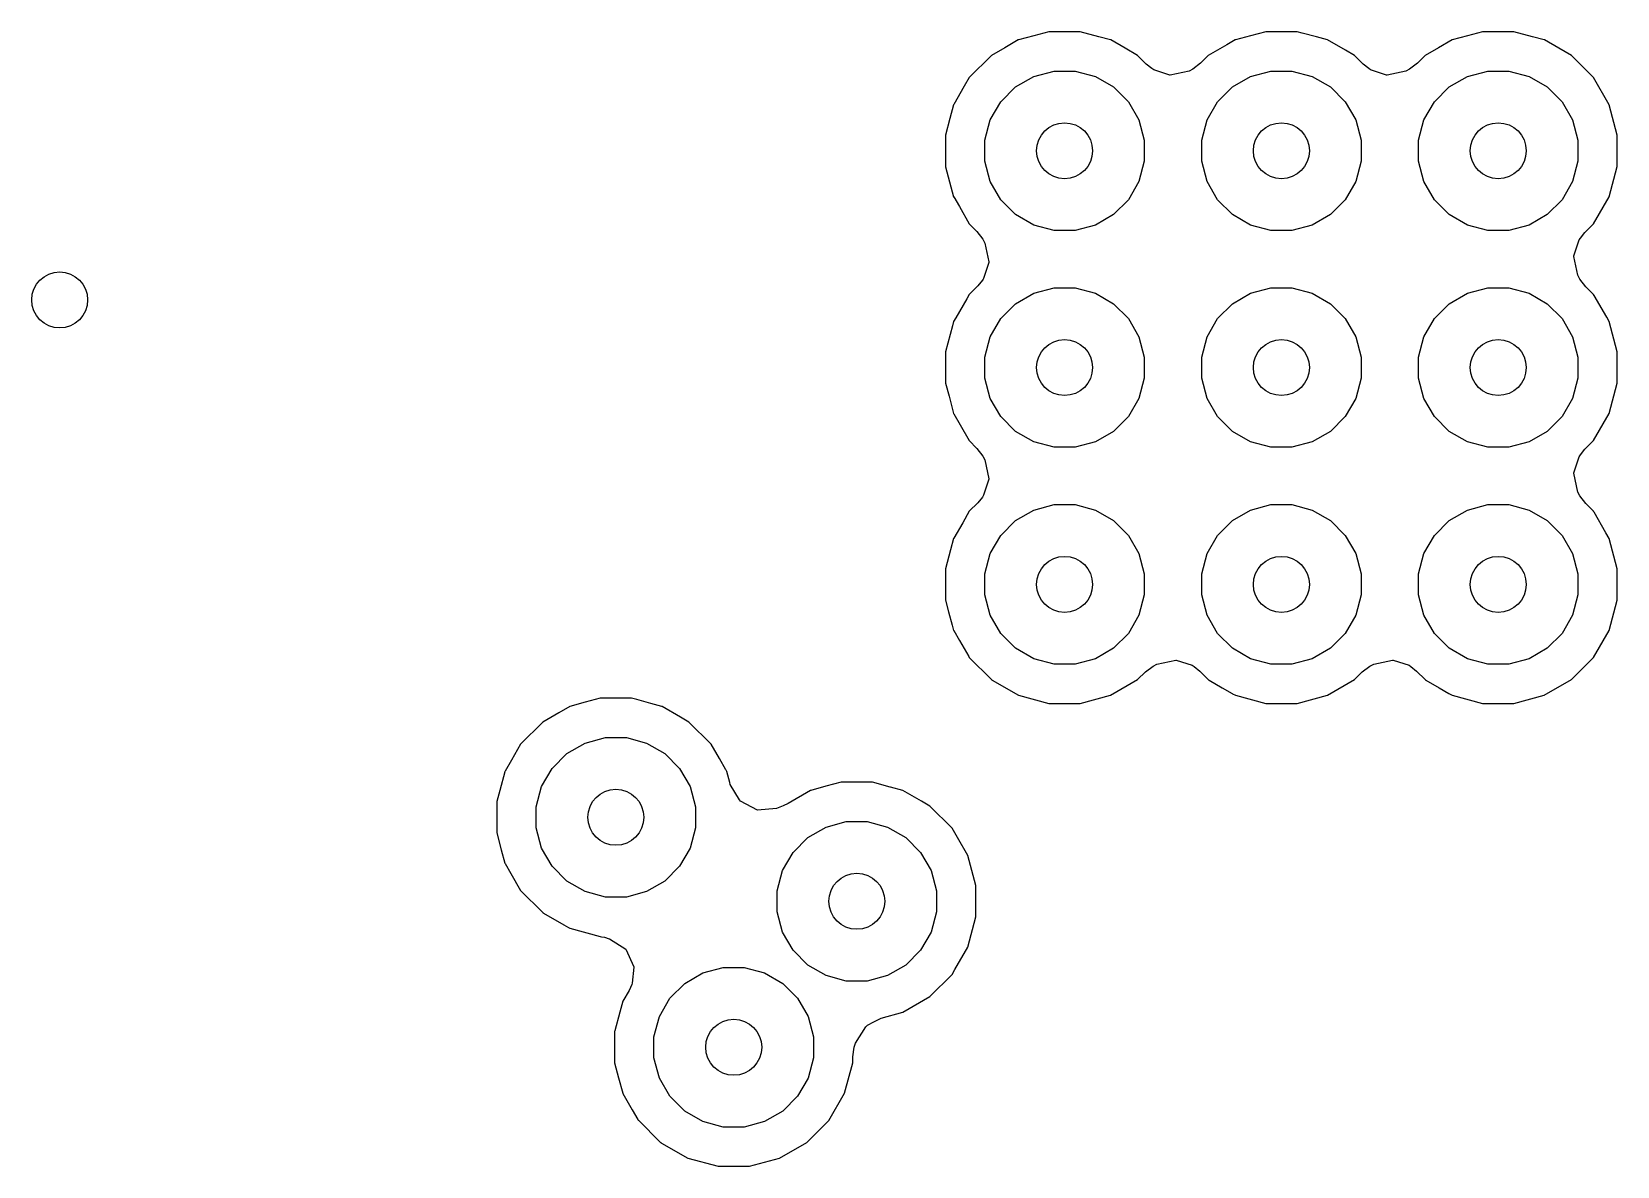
# Model space of a CAD drawing. Header units: inches. Extents: x 5.14 to 7.4, y -4.57 to -3.18.
# Drawn here: x 6.3846 to 6.6113, y -3.9885 to -3.8263 of the extents above; entities that cross this region are included whole.
import ezdxf

# ---------------------------------------------------------------- set-up
doc = ezdxf.new("R2010")
doc.units = ezdxf.units.IN
doc.header["$MEASUREMENT"] = 0
doc.layers.add('In2.Cu', color=33, linetype='CONTINUOUS', true_color=0xce7d2c)

msp = doc.modelspace()

# ---------------------------------------------------------------- linework, layer by layer
at = {"layer": 'In2.Cu', "linetype": 'CONTINUOUS'}
for p, q in [((6.52565, -3.8275), (6.5237, -3.82863)), ((6.52569, -3.82748), (6.52565, -3.8275)), ((6.52785, -3.8269), (6.52569, -3.82748)), ((6.52569, -3.82748), (6.52569, -3.82748)), ((6.52569, -3.82748), (6.52569, -3.82748)), ((6.52569, -3.82748), (6.52569, -3.82748)), ((6.52569, -3.82748), (6.52569, -3.82748)), ((6.53002, -3.82632), (6.52785, -3.8269)), ((6.52785, -3.8269), (6.52785, -3.8269)), ((6.5345, -3.82632), (6.53002, -3.82632)), ((6.53002, -3.82632), (6.53002, -3.82632)), ((6.53716, -3.82703), (6.5345, -3.82632)), ((6.53883, -3.82748), (6.53716, -3.82703)), ((6.53716, -3.82703), (6.53716, -3.82703)), ((6.53886, -3.8275), (6.53883, -3.82748)), ((6.53883, -3.82748), (6.53883, -3.82748)), ((6.5409, -3.82868), (6.53886, -3.8275)), ((6.55546, -3.82819), (6.55281, -3.82972)), ((6.55665, -3.8275), (6.55546, -3.82819)), ((6.55669, -3.82748), (6.55665, -3.8275)), ((6.55885, -3.8269), (6.55669, -3.82748)), ((6.55669, -3.82748), (6.55669, -3.82748)), ((6.55669, -3.82748), (6.55669, -3.82748)), ((6.55669, -3.82748), (6.55669, -3.82748)), ((6.55669, -3.82748), (6.55669, -3.82748)), ((6.56102, -3.82632), (6.55885, -3.8269)), ((6.55885, -3.8269), (6.55885, -3.8269)), ((6.5655, -3.82632), (6.56102, -3.82632)), ((6.56625, -3.82652), (6.5655, -3.82632)), ((6.5655, -3.82632), (6.5655, -3.82632)), ((6.5683, -3.82707), (6.56625, -3.82652)), ((6.56983, -3.82748), (6.5683, -3.82707)), ((6.5683, -3.82707), (6.5683, -3.82707)), ((6.56986, -3.8275), (6.56983, -3.82748)), ((6.56983, -3.82748), (6.56983, -3.82748)), ((6.57242, -3.82898), (6.56986, -3.8275)), ((6.58765, -3.8275), (6.5857, -3.82863)), ((6.58769, -3.82748), (6.58765, -3.8275)), ((6.58985, -3.8269), (6.58769, -3.82748)), ((6.58769, -3.82748), (6.58769, -3.82748)), ((6.58769, -3.82748), (6.58769, -3.82748)), ((6.58769, -3.82748), (6.58769, -3.82748)), ((6.58769, -3.82748), (6.58769, -3.82748)), ((6.59202, -3.82632), (6.58985, -3.8269)), ((6.58985, -3.8269), (6.58985, -3.8269)), ((6.5965, -3.82632), (6.59202, -3.82632)), ((6.59202, -3.82632), (6.59202, -3.82632)), ((6.59916, -3.82703), (6.5965, -3.82632)), ((6.60083, -3.82748), (6.59916, -3.82703)), ((6.59916, -3.82703), (6.59916, -3.82703)), ((6.60086, -3.8275), (6.60083, -3.82748)), ((6.60083, -3.82748), (6.60083, -3.82748)), ((6.6029, -3.82868), (6.60086, -3.8275)), ((6.52181, -3.82972), (6.51864, -3.83289)), ((6.5237, -3.82863), (6.52181, -3.82972)), ((6.52181, -3.82972), (6.52181, -3.82972)), ((6.52181, -3.82972), (6.52181, -3.82972)), ((6.52181, -3.82972), (6.52181, -3.82972)), ((6.54271, -3.82972), (6.5409, -3.82868)), ((6.54393, -3.83095), (6.54271, -3.82972)), ((6.54271, -3.82972), (6.54271, -3.82972)), ((6.55281, -3.82972), (6.55171, -3.83082)), ((6.55281, -3.82972), (6.55281, -3.82972)), ((6.55281, -3.82972), (6.55281, -3.82972)), ((6.55281, -3.82972), (6.55281, -3.82972)), ((6.57371, -3.82972), (6.57242, -3.82898)), ((6.57493, -3.83095), (6.57371, -3.82972)), ((6.57371, -3.82972), (6.57371, -3.82972)), ((6.58381, -3.82972), (6.58271, -3.83082)), ((6.5857, -3.82863), (6.58381, -3.82972)), ((6.58381, -3.82972), (6.58381, -3.82972)), ((6.58381, -3.82972), (6.58381, -3.82972)), ((6.58381, -3.82972), (6.58381, -3.82972)), ((6.60471, -3.82972), (6.6029, -3.82868)), ((6.60788, -3.83289), (6.60471, -3.82972)), ((6.60471, -3.82972), (6.60471, -3.82972)), ((6.60471, -3.82972), (6.60471, -3.82972)), ((6.60471, -3.82972), (6.60471, -3.82972)), ((6.51864, -3.83289), (6.51792, -3.83413)), ((6.51864, -3.83289), (6.51864, -3.83289)), ((6.51864, -3.83289), (6.51864, -3.83289)), ((6.51864, -3.83289), (6.51864, -3.83289)), ((6.51864, -3.83289), (6.51864, -3.83289)), ((6.52526, -3.83422), (6.52786, -3.83272)), ((6.52786, -3.83272), (6.53076, -3.83194)), ((6.53076, -3.83194), (6.53376, -3.83194)), ((6.53376, -3.83194), (6.53666, -3.83272)), ((6.53666, -3.83272), (6.53926, -3.83422)), ((6.54475, -3.8316), (6.54393, -3.83095)), ((6.545, -3.83177), (6.54475, -3.8316)), ((6.54729, -3.83253), (6.545, -3.83177)), ((6.54737, -3.83253), (6.54729, -3.83253)), ((6.55005, -3.83195), (6.54737, -3.83253)), ((6.55059, -3.83166), (6.55005, -3.83195)), ((6.55171, -3.83082), (6.55059, -3.83166)), ((6.55626, -3.83422), (6.55886, -3.83272)), ((6.55886, -3.83272), (6.56176, -3.83194)), ((6.56176, -3.83194), (6.56476, -3.83194)), ((6.56476, -3.83194), (6.56766, -3.83272)), ((6.56766, -3.83272), (6.57026, -3.83422)), ((6.57575, -3.8316), (6.57493, -3.83095)), ((6.576, -3.83177), (6.57575, -3.8316)), ((6.57829, -3.83253), (6.576, -3.83177)), ((6.57834, -3.83253), (6.57829, -3.83253)), ((6.57837, -3.83253), (6.57834, -3.83253)), ((6.58105, -3.83195), (6.57837, -3.83253)), ((6.58159, -3.83166), (6.58105, -3.83195)), ((6.58271, -3.83082), (6.58159, -3.83166)), ((6.58726, -3.83422), (6.58986, -3.83272)), ((6.58986, -3.83272), (6.59276, -3.83194)), ((6.59276, -3.83194), (6.59576, -3.83194)), ((6.59576, -3.83194), (6.59866, -3.83272)), ((6.59866, -3.83272), (6.60126, -3.83422)), ((6.61012, -3.83677), (6.60788, -3.83289)), ((6.60788, -3.83289), (6.60788, -3.83289)), ((6.60788, -3.83289), (6.60788, -3.83289)), ((6.60788, -3.83289), (6.60788, -3.83289)), ((6.51792, -3.83413), (6.51642, -3.83674)), ((6.52313, -3.83634), (6.52526, -3.83422)), ((6.53926, -3.83422), (6.54138, -3.83634)), ((6.55413, -3.83634), (6.55626, -3.83422)), ((6.57026, -3.83422), (6.57238, -3.83634)), ((6.58513, -3.83634), (6.58726, -3.83422)), ((6.60126, -3.83422), (6.60338, -3.83634)), ((6.5164, -3.83677), (6.51587, -3.83873)), ((6.51642, -3.83674), (6.5164, -3.83677)), ((6.5164, -3.83677), (6.5164, -3.83677)), ((6.52163, -3.83894), (6.52313, -3.83634)), ((6.54138, -3.83634), (6.54288, -3.83894)), ((6.55263, -3.83894), (6.55413, -3.83634)), ((6.57238, -3.83634), (6.57388, -3.83894)), ((6.58363, -3.83894), (6.58513, -3.83634)), ((6.60338, -3.83634), (6.60488, -3.83894)), ((6.61128, -3.8411), (6.61012, -3.83677)), ((6.61012, -3.83677), (6.61012, -3.83677)), ((6.51587, -3.83873), (6.51524, -3.8411)), ((6.52086, -3.84184), (6.52163, -3.83894)), ((6.54288, -3.83894), (6.54366, -3.84184)), ((6.55186, -3.84184), (6.55263, -3.83894)), ((6.57388, -3.83894), (6.57466, -3.84184)), ((6.58286, -3.84184), (6.58363, -3.83894)), ((6.60488, -3.83894), (6.60566, -3.84184)), ((6.51524, -3.8411), (6.51524, -3.84558)), ((6.52086, -3.84484), (6.52086, -3.84184)), ((6.54366, -3.84184), (6.54366, -3.84484)), ((6.55186, -3.84484), (6.55186, -3.84184)), ((6.57466, -3.84184), (6.57466, -3.84484)), ((6.58286, -3.84484), (6.58286, -3.84184)), ((6.60566, -3.84184), (6.60566, -3.84484)), ((6.61128, -3.84558), (6.61128, -3.8411)), ((6.51524, -3.84558), (6.51525, -3.84564)), ((6.51525, -3.84564), (6.51525, -3.84564)), ((6.51525, -3.84564), (6.51525, -3.84564)), ((6.51525, -3.84564), (6.5164, -3.84991)), ((6.52163, -3.84774), (6.52086, -3.84484)), ((6.54366, -3.84484), (6.54288, -3.84774)), ((6.55263, -3.84774), (6.55186, -3.84484)), ((6.57466, -3.84484), (6.57388, -3.84774)), ((6.58363, -3.84774), (6.58286, -3.84484)), ((6.60566, -3.84484), (6.60488, -3.84774)), ((6.61012, -3.84991), (6.61128, -3.84558)), ((6.52313, -3.85034), (6.52163, -3.84774)), ((6.54288, -3.84774), (6.54138, -3.85034)), ((6.55413, -3.85034), (6.55263, -3.84774)), ((6.57388, -3.84774), (6.57238, -3.85034)), ((6.58513, -3.85034), (6.58363, -3.84774)), ((6.60488, -3.84774), (6.60338, -3.85034)), ((6.5164, -3.84991), (6.5164, -3.84991)), ((6.5164, -3.84991), (6.51642, -3.84994)), ((6.51642, -3.84994), (6.51722, -3.85133)), ((6.52526, -3.85246), (6.52313, -3.85034)), ((6.54138, -3.85034), (6.53926, -3.85246)), ((6.55626, -3.85246), (6.55413, -3.85034)), ((6.57238, -3.85034), (6.57026, -3.85246)), ((6.58726, -3.85246), (6.58513, -3.85034)), ((6.60338, -3.85034), (6.60126, -3.85246)), ((6.60788, -3.85379), (6.61012, -3.84991)), ((6.51722, -3.85133), (6.51864, -3.85379)), ((6.52786, -3.85396), (6.52526, -3.85246)), ((6.53926, -3.85246), (6.53666, -3.85396)), ((6.55886, -3.85396), (6.55626, -3.85246)), ((6.57026, -3.85246), (6.56766, -3.85396)), ((6.58986, -3.85396), (6.58726, -3.85246)), ((6.60126, -3.85246), (6.59866, -3.85396)), ((6.51864, -3.85379), (6.51864, -3.85379)), ((6.51864, -3.85379), (6.51974, -3.85489)), ((6.51974, -3.85489), (6.52057, -3.856)), ((6.53076, -3.85474), (6.52786, -3.85396)), ((6.53376, -3.85474), (6.53076, -3.85474)), ((6.53666, -3.85396), (6.53376, -3.85474)), ((6.56176, -3.85474), (6.55886, -3.85396)), ((6.56476, -3.85474), (6.56176, -3.85474)), ((6.56766, -3.85396), (6.56476, -3.85474)), ((6.59276, -3.85474), (6.58986, -3.85396)), ((6.59576, -3.85474), (6.59276, -3.85474)), ((6.59866, -3.85396), (6.59576, -3.85474)), ((6.606, -3.85583), (6.60665, -3.85502)), ((6.60665, -3.85502), (6.60788, -3.85379)), ((6.52057, -3.856), (6.52087, -3.85654)), ((6.52087, -3.85654), (6.52145, -3.85923)), ((6.60507, -3.85838), (6.60583, -3.85609)), ((6.60583, -3.85609), (6.606, -3.85583)), ((6.52145, -3.8593), (6.52068, -3.86159)), ((6.52145, -3.85923), (6.52145, -3.8593)), ((6.60506, -3.85845), (6.60507, -3.85838)), ((6.60565, -3.86114), (6.60506, -3.85845)), ((6.52052, -3.86185), (6.51987, -3.86266)), ((6.52063, -3.86168), (6.52052, -3.86185)), ((6.52068, -3.86159), (6.52063, -3.86168)), ((6.60594, -3.86168), (6.60565, -3.86114)), ((6.60678, -3.86279), (6.60594, -3.86168)), ((6.51828, -3.8645), (6.51672, -3.86721)), ((6.51864, -3.86389), (6.51828, -3.8645)), ((6.51987, -3.86266), (6.51864, -3.86389)), ((6.51864, -3.86389), (6.51864, -3.86389)), ((6.51864, -3.86389), (6.51864, -3.86389)), ((6.51864, -3.86389), (6.51864, -3.86389)), ((6.52526, -3.86522), (6.52786, -3.86372)), ((6.52786, -3.86372), (6.53076, -3.86294)), ((6.53076, -3.86294), (6.53376, -3.86294)), ((6.53376, -3.86294), (6.53666, -3.86372)), ((6.53666, -3.86372), (6.53926, -3.86522)), ((6.55626, -3.86522), (6.55886, -3.86372)), ((6.55886, -3.86372), (6.56176, -3.86294)), ((6.56176, -3.86294), (6.56476, -3.86294)), ((6.56476, -3.86294), (6.56766, -3.86372)), ((6.56766, -3.86372), (6.57026, -3.86522)), ((6.58726, -3.86522), (6.58986, -3.86372)), ((6.58986, -3.86372), (6.59276, -3.86294)), ((6.59276, -3.86294), (6.59576, -3.86294)), ((6.59576, -3.86294), (6.59866, -3.86372)), ((6.59866, -3.86372), (6.60126, -3.86522)), ((6.60788, -3.86389), (6.60678, -3.86279)), ((6.60789, -3.86391), (6.60788, -3.86389)), ((6.60795, -3.86402), (6.60789, -3.86391)), ((6.60976, -3.86715), (6.60795, -3.86402)), ((6.52313, -3.86734), (6.52526, -3.86522)), ((6.53926, -3.86522), (6.54138, -3.86734)), ((6.55413, -3.86734), (6.55626, -3.86522)), ((6.57026, -3.86522), (6.57238, -3.86734)), ((6.58513, -3.86734), (6.58726, -3.86522)), ((6.60126, -3.86522), (6.60338, -3.86734)), ((6.51623, -3.86838), (6.51524, -3.8721)), ((6.5164, -3.86777), (6.51623, -3.86838)), ((6.51672, -3.86721), (6.5164, -3.86777)), ((6.5164, -3.86777), (6.5164, -3.86777)), ((6.51672, -3.86721), (6.51672, -3.86721)), ((6.52163, -3.86994), (6.52313, -3.86734)), ((6.54138, -3.86734), (6.54288, -3.86994)), ((6.55263, -3.86994), (6.55413, -3.86734)), ((6.57238, -3.86734), (6.57388, -3.86994)), ((6.58363, -3.86994), (6.58513, -3.86734)), ((6.60338, -3.86734), (6.60488, -3.86994)), ((6.61012, -3.86777), (6.60976, -3.86715)), ((6.61128, -3.8721), (6.61012, -3.86777)), ((6.52086, -3.87284), (6.52163, -3.86994)), ((6.54288, -3.86994), (6.54366, -3.87284)), ((6.55186, -3.87284), (6.55263, -3.86994)), ((6.57388, -3.86994), (6.57466, -3.87284)), ((6.58286, -3.87284), (6.58363, -3.86994)), ((6.60488, -3.86994), (6.60566, -3.87284)), ((6.51524, -3.8721), (6.51524, -3.87246)), ((6.51524, -3.87246), (6.51524, -3.87658)), ((6.52086, -3.87584), (6.52086, -3.87284)), ((6.54366, -3.87284), (6.54366, -3.87584)), ((6.55186, -3.87584), (6.55186, -3.87284)), ((6.57466, -3.87284), (6.57466, -3.87584)), ((6.58286, -3.87584), (6.58286, -3.87284)), ((6.60566, -3.87284), (6.60566, -3.87584)), ((6.61128, -3.87658), (6.61128, -3.8721)), ((6.52163, -3.87874), (6.52086, -3.87584)), ((6.54366, -3.87584), (6.54288, -3.87874)), ((6.55263, -3.87874), (6.55186, -3.87584)), ((6.57466, -3.87584), (6.57388, -3.87874)), ((6.58363, -3.87874), (6.58286, -3.87584)), ((6.60566, -3.87584), (6.60488, -3.87874)), ((6.51524, -3.87658), (6.51574, -3.87844)), ((6.61012, -3.88091), (6.61128, -3.87658)), ((6.51574, -3.87844), (6.51574, -3.87844)), ((6.51574, -3.87844), (6.5164, -3.88091)), ((6.52313, -3.88134), (6.52163, -3.87874)), ((6.54288, -3.87874), (6.54138, -3.88134)), ((6.55413, -3.88134), (6.55263, -3.87874)), ((6.57388, -3.87874), (6.57238, -3.88134)), ((6.58513, -3.88134), (6.58363, -3.87874)), ((6.60488, -3.87874), (6.60338, -3.88134)), ((6.5164, -3.88091), (6.5164, -3.88091)), ((6.5164, -3.88091), (6.5164, -3.88091)), ((6.5164, -3.88091), (6.51642, -3.88094)), ((6.51642, -3.88094), (6.51733, -3.88252)), ((6.51733, -3.88252), (6.51864, -3.88479)), ((6.52526, -3.88346), (6.52313, -3.88134)), ((6.54138, -3.88134), (6.53926, -3.88346)), ((6.55626, -3.88346), (6.55413, -3.88134)), ((6.57238, -3.88134), (6.57026, -3.88346)), ((6.58726, -3.88346), (6.58513, -3.88134)), ((6.60338, -3.88134), (6.60126, -3.88346)), ((6.60788, -3.88479), (6.61012, -3.88091)), ((6.51864, -3.88479), (6.51864, -3.88479)), ((6.51864, -3.88479), (6.51974, -3.88589)), ((6.52786, -3.88496), (6.52526, -3.88346)), ((6.53076, -3.88574), (6.52786, -3.88496)), ((6.53666, -3.88496), (6.53376, -3.88574)), ((6.53926, -3.88346), (6.53666, -3.88496)), ((6.55886, -3.88496), (6.55626, -3.88346)), ((6.56176, -3.88574), (6.55886, -3.88496)), ((6.56766, -3.88496), (6.56476, -3.88574)), ((6.57026, -3.88346), (6.56766, -3.88496)), ((6.58986, -3.88496), (6.58726, -3.88346)), ((6.59276, -3.88574), (6.58986, -3.88496)), ((6.59866, -3.88496), (6.59576, -3.88574)), ((6.60126, -3.88346), (6.59866, -3.88496)), ((6.60665, -3.88602), (6.60788, -3.88479)), ((6.51974, -3.88589), (6.52057, -3.887)), ((6.52057, -3.887), (6.52087, -3.88754)), ((6.53376, -3.88574), (6.53076, -3.88574)), ((6.56476, -3.88574), (6.56176, -3.88574)), ((6.59576, -3.88574), (6.59276, -3.88574)), ((6.60507, -3.88938), (6.60583, -3.88709)), ((6.60583, -3.88709), (6.606, -3.88683)), ((6.606, -3.88683), (6.60665, -3.88602)), ((6.52087, -3.88754), (6.52145, -3.89023)), ((6.60506, -3.88945), (6.60507, -3.88938)), ((6.60565, -3.89214), (6.60506, -3.88945)), ((6.52145, -3.8903), (6.52068, -3.89259)), ((6.52145, -3.89023), (6.52145, -3.8903)), ((6.51987, -3.89366), (6.51864, -3.89489)), ((6.52052, -3.89285), (6.51987, -3.89366)), ((6.52068, -3.89259), (6.52052, -3.89285)), ((6.52786, -3.89472), (6.53076, -3.89394)), ((6.53076, -3.89394), (6.53376, -3.89394)), ((6.53376, -3.89394), (6.53666, -3.89472)), ((6.55886, -3.89472), (6.56176, -3.89394)), ((6.56176, -3.89394), (6.56476, -3.89394)), ((6.56476, -3.89394), (6.56766, -3.89472)), ((6.58986, -3.89472), (6.59276, -3.89394)), ((6.59276, -3.89394), (6.59576, -3.89394)), ((6.59576, -3.89394), (6.59866, -3.89472)), ((6.60594, -3.89268), (6.60565, -3.89214)), ((6.60678, -3.89379), (6.60594, -3.89268)), ((6.60788, -3.89489), (6.60678, -3.89379)), ((6.5177, -3.89652), (6.51642, -3.89874)), ((6.51864, -3.89489), (6.5177, -3.89652)), ((6.51864, -3.89489), (6.51864, -3.89489)), ((6.51864, -3.89489), (6.51864, -3.89489)), ((6.51864, -3.89489), (6.51864, -3.89489)), ((6.51864, -3.89489), (6.51864, -3.89489)), ((6.52313, -3.89834), (6.52526, -3.89622)), ((6.52526, -3.89622), (6.52786, -3.89472)), ((6.53666, -3.89472), (6.53926, -3.89622)), ((6.53926, -3.89622), (6.54138, -3.89834)), ((6.55413, -3.89834), (6.55626, -3.89622)), ((6.55626, -3.89622), (6.55886, -3.89472)), ((6.56766, -3.89472), (6.57026, -3.89622)), ((6.57026, -3.89622), (6.57238, -3.89834)), ((6.58513, -3.89834), (6.58726, -3.89622)), ((6.58726, -3.89622), (6.58986, -3.89472)), ((6.59866, -3.89472), (6.60126, -3.89622)), ((6.60126, -3.89622), (6.60338, -3.89834)), ((6.60789, -3.89491), (6.60788, -3.89489)), ((6.60795, -3.89502), (6.60789, -3.89491)), ((6.60965, -3.89797), (6.60795, -3.89502)), ((6.5164, -3.89877), (6.51596, -3.90042)), ((6.51642, -3.89874), (6.5164, -3.89877)), ((6.5164, -3.89877), (6.5164, -3.89877)), ((6.52163, -3.90094), (6.52313, -3.89834)), ((6.54138, -3.89834), (6.54288, -3.90094)), ((6.55263, -3.90094), (6.55413, -3.89834)), ((6.57238, -3.89834), (6.57388, -3.90094)), ((6.58363, -3.90094), (6.58513, -3.89834)), ((6.60338, -3.89834), (6.60488, -3.90094)), ((6.61012, -3.89877), (6.60965, -3.89797)), ((6.61128, -3.9031), (6.61012, -3.89877)), ((6.51596, -3.90042), (6.51524, -3.9031)), ((6.52086, -3.90384), (6.52163, -3.90094)), ((6.54288, -3.90094), (6.54366, -3.90384)), ((6.55186, -3.90384), (6.55263, -3.90094)), ((6.57388, -3.90094), (6.57466, -3.90384)), ((6.58286, -3.90384), (6.58363, -3.90094)), ((6.60488, -3.90094), (6.60566, -3.90384)), ((6.51524, -3.9031), (6.51524, -3.90758)), ((6.61128, -3.90758), (6.61128, -3.9031)), ((6.52086, -3.90684), (6.52086, -3.90384)), ((6.54366, -3.90384), (6.54366, -3.90684)), ((6.55186, -3.90684), (6.55186, -3.90384)), ((6.57466, -3.90384), (6.57466, -3.90684)), ((6.58286, -3.90684), (6.58286, -3.90384)), ((6.60566, -3.90384), (6.60566, -3.90684)), ((6.51524, -3.90758), (6.51569, -3.90927)), ((6.52163, -3.90974), (6.52086, -3.90684)), ((6.54366, -3.90684), (6.54288, -3.90974)), ((6.55263, -3.90974), (6.55186, -3.90684)), ((6.57466, -3.90684), (6.57388, -3.90974)), ((6.58363, -3.90974), (6.58286, -3.90684)), ((6.60566, -3.90684), (6.60488, -3.90974)), ((6.61012, -3.91191), (6.61128, -3.90758)), ((6.51569, -3.90927), (6.51569, -3.90927)), ((6.51569, -3.90927), (6.51569, -3.90927)), ((6.51569, -3.90927), (6.5162, -3.91119)), ((6.52313, -3.91234), (6.52163, -3.90974)), ((6.54288, -3.90974), (6.54138, -3.91234)), ((6.55413, -3.91234), (6.55263, -3.90974)), ((6.57388, -3.90974), (6.57238, -3.91234)), ((6.58513, -3.91234), (6.58363, -3.90974)), ((6.60488, -3.90974), (6.60338, -3.91234)), ((6.5162, -3.91119), (6.5164, -3.91191)), ((6.5164, -3.91191), (6.5164, -3.91191)), ((6.5164, -3.91191), (6.51642, -3.91194)), ((6.51642, -3.91194), (6.51723, -3.91336)), ((6.52526, -3.91446), (6.52313, -3.91234)), ((6.54138, -3.91234), (6.53926, -3.91446)), ((6.55626, -3.91446), (6.55413, -3.91234)), ((6.57238, -3.91234), (6.57026, -3.91446)), ((6.58726, -3.91446), (6.58513, -3.91234)), ((6.60338, -3.91234), (6.60126, -3.91446)), ((6.60788, -3.91579), (6.61012, -3.91191)), ((6.51723, -3.91336), (6.51857, -3.91566)), ((6.52786, -3.91596), (6.52526, -3.91446)), ((6.53926, -3.91446), (6.53666, -3.91596)), ((6.55886, -3.91596), (6.55626, -3.91446)), ((6.57026, -3.91446), (6.56766, -3.91596)), ((6.58986, -3.91596), (6.58726, -3.91446)), ((6.60126, -3.91446), (6.59866, -3.91596)), ((6.51857, -3.91566), (6.51862, -3.91577)), ((6.51862, -3.91577), (6.51864, -3.91579)), ((6.51864, -3.91579), (6.52181, -3.91896)), ((6.53076, -3.91674), (6.52786, -3.91596)), ((6.53376, -3.91674), (6.53076, -3.91674)), ((6.53666, -3.91596), (6.53376, -3.91674)), ((6.54492, -3.91703), (6.54546, -3.91673)), ((6.54546, -3.91673), (6.54815, -3.91615)), ((6.54815, -3.91615), (6.54822, -3.91615)), ((6.54822, -3.91615), (6.55051, -3.91691)), ((6.55051, -3.91691), (6.55077, -3.91708)), ((6.56176, -3.91674), (6.55886, -3.91596)), ((6.56476, -3.91674), (6.56176, -3.91674)), ((6.56766, -3.91596), (6.56476, -3.91674)), ((6.57592, -3.91703), (6.57646, -3.91673)), ((6.57646, -3.91673), (6.57915, -3.91615)), ((6.57915, -3.91615), (6.57922, -3.91615)), ((6.57922, -3.91615), (6.58151, -3.91691)), ((6.58151, -3.91691), (6.58177, -3.91708)), ((6.59276, -3.91674), (6.58986, -3.91596)), ((6.59576, -3.91674), (6.59276, -3.91674)), ((6.59866, -3.91596), (6.59576, -3.91674)), ((6.60471, -3.91896), (6.60788, -3.91579)), ((6.52181, -3.91896), (6.52183, -3.91898)), ((6.52183, -3.91898), (6.52193, -3.91903)), ((6.52193, -3.91903), (6.52569, -3.9212)), ((6.53883, -3.9212), (6.54271, -3.91896)), ((6.54271, -3.91896), (6.54381, -3.91786)), ((6.54381, -3.91786), (6.54492, -3.91703)), ((6.55077, -3.91708), (6.55158, -3.91773)), ((6.55158, -3.91773), (6.55281, -3.91896)), ((6.55281, -3.91896), (6.55283, -3.91898)), ((6.55283, -3.91898), (6.55293, -3.91903)), ((6.55293, -3.91903), (6.55481, -3.92011)), ((6.56983, -3.9212), (6.57371, -3.91896)), ((6.57371, -3.91896), (6.57481, -3.91786)), ((6.57481, -3.91786), (6.57592, -3.91703)), ((6.58177, -3.91708), (6.58258, -3.91773)), ((6.58258, -3.91773), (6.58381, -3.91896)), ((6.58381, -3.91896), (6.58383, -3.91898)), ((6.58383, -3.91898), (6.58393, -3.91903)), ((6.58393, -3.91903), (6.58581, -3.92011)), ((6.60083, -3.9212), (6.60471, -3.91896)), ((6.52569, -3.9212), (6.52569, -3.9212)), ((6.52569, -3.9212), (6.52569, -3.9212)), ((6.52569, -3.9212), (6.53002, -3.92236)), ((6.5345, -3.92236), (6.53883, -3.9212)), ((6.55481, -3.92011), (6.55621, -3.92093)), ((6.55621, -3.92093), (6.55628, -3.92097)), ((6.55628, -3.92097), (6.55669, -3.9212)), ((6.55669, -3.9212), (6.56102, -3.92236)), ((6.5655, -3.92236), (6.56983, -3.9212)), ((6.58581, -3.92011), (6.58721, -3.92093)), ((6.58721, -3.92093), (6.58728, -3.92097)), ((6.58728, -3.92097), (6.58769, -3.9212)), ((6.58769, -3.9212), (6.59202, -3.92236)), ((6.5965, -3.92236), (6.60083, -3.9212)), ((6.45996, -3.92369), (6.45766, -3.92502)), ((6.46151, -3.9228), (6.45996, -3.92369)), ((6.46154, -3.92278), (6.46151, -3.9228)), ((6.46371, -3.9222), (6.46154, -3.92278)), ((6.46154, -3.92278), (6.46154, -3.92278)), ((6.46154, -3.92278), (6.46154, -3.92278)), ((6.46154, -3.92278), (6.46154, -3.92278)), ((6.46154, -3.92278), (6.46154, -3.92278)), ((6.46587, -3.92162), (6.46371, -3.9222)), ((6.46371, -3.9222), (6.46371, -3.9222)), ((6.47035, -3.92162), (6.46587, -3.92162)), ((6.47109, -3.92182), (6.47035, -3.92162)), ((6.47035, -3.92162), (6.47035, -3.92162)), ((6.4731, -3.92236), (6.47109, -3.92182)), ((6.47468, -3.92278), (6.4731, -3.92236)), ((6.4731, -3.92236), (6.4731, -3.92236)), ((6.47471, -3.9228), (6.47468, -3.92278)), ((6.47468, -3.92278), (6.47468, -3.92278)), ((6.47733, -3.92431), (6.47471, -3.9228)), ((6.53002, -3.92236), (6.53002, -3.92236)), ((6.53002, -3.92236), (6.5345, -3.92236)), ((6.5345, -3.92236), (6.5345, -3.92236)), ((6.56102, -3.92236), (6.56102, -3.92236)), ((6.56102, -3.92236), (6.5655, -3.92236)), ((6.5655, -3.92236), (6.5655, -3.92236)), ((6.59202, -3.92236), (6.59202, -3.92236)), ((6.59202, -3.92236), (6.5965, -3.92236)), ((6.5965, -3.92236), (6.5965, -3.92236)), ((6.45766, -3.92502), (6.45449, -3.92819)), ((6.45766, -3.92502), (6.45766, -3.92502)), ((6.45766, -3.92502), (6.45766, -3.92502)), ((6.45766, -3.92502), (6.45766, -3.92502)), ((6.47856, -3.92502), (6.47733, -3.92431)), ((6.48173, -3.92819), (6.47856, -3.92502)), ((6.47856, -3.92502), (6.47856, -3.92502)), ((6.47856, -3.92502), (6.47856, -3.92502)), ((6.47856, -3.92502), (6.47856, -3.92502)), ((6.45449, -3.92819), (6.45318, -3.93046)), ((6.45449, -3.92819), (6.45449, -3.92819)), ((6.45449, -3.92819), (6.45449, -3.92819)), ((6.45449, -3.92819), (6.45449, -3.92819)), ((6.45449, -3.92819), (6.45449, -3.92819)), ((6.46111, -3.92952), (6.46371, -3.92802)), ((6.46371, -3.92802), (6.46661, -3.92724)), ((6.46661, -3.92724), (6.46961, -3.92724)), ((6.46961, -3.92724), (6.47251, -3.92802)), ((6.47251, -3.92802), (6.47511, -3.92952)), ((6.48292, -3.93025), (6.48173, -3.92819)), ((6.48173, -3.92819), (6.48173, -3.92819)), ((6.48173, -3.92819), (6.48173, -3.92819)), ((6.48173, -3.92819), (6.48173, -3.92819)), ((6.45318, -3.93046), (6.45227, -3.93204)), ((6.45899, -3.93164), (6.46111, -3.92952)), ((6.47511, -3.92952), (6.47723, -3.93164)), ((6.48384, -3.93184), (6.48292, -3.93025)), ((6.45224, -3.93213), (6.45152, -3.93479)), ((6.45225, -3.93207), (6.45224, -3.93213)), ((6.45224, -3.93213), (6.45224, -3.93213)), ((6.45227, -3.93204), (6.45225, -3.93207)), ((6.45225, -3.93207), (6.45225, -3.93207)), ((6.45749, -3.93424), (6.45899, -3.93164)), ((6.47723, -3.93164), (6.47874, -3.93424)), ((6.48388, -3.93191), (6.48384, -3.93184)), ((6.48397, -3.93207), (6.48388, -3.93191)), ((6.48439, -3.93364), (6.48397, -3.93207)), ((6.45152, -3.93479), (6.45109, -3.9364)), ((6.45671, -3.93714), (6.45749, -3.93424)), ((6.47874, -3.93424), (6.47951, -3.93714)), ((6.48447, -3.93393), (6.48439, -3.93364)), ((6.48577, -3.93616), (6.48447, -3.93393)), ((6.49595, -3.93481), (6.49273, -3.93667)), ((6.49599, -3.93479), (6.49595, -3.93481)), ((6.49815, -3.93421), (6.49599, -3.93479)), ((6.49599, -3.93479), (6.49599, -3.93479)), ((6.49599, -3.93479), (6.49599, -3.93479)), ((6.49599, -3.93479), (6.49599, -3.93479)), ((6.49599, -3.93479), (6.49599, -3.93479)), ((6.50032, -3.93363), (6.49815, -3.93421)), ((6.49815, -3.93421), (6.49815, -3.93421)), ((6.5048, -3.93363), (6.50032, -3.93363)), ((6.50733, -3.93431), (6.5048, -3.93363)), ((6.5048, -3.93363), (6.5048, -3.93363)), ((6.50739, -3.93432), (6.50733, -3.93431)), ((6.50913, -3.93479), (6.50739, -3.93432)), ((6.50916, -3.93481), (6.50913, -3.93479)), ((6.50913, -3.93479), (6.50913, -3.93479)), ((6.51182, -3.93634), (6.50916, -3.93481)), ((6.45109, -3.9364), (6.45109, -3.94088)), ((6.45671, -3.94014), (6.45671, -3.93714)), ((6.47951, -3.93714), (6.47951, -3.94014)), ((6.48592, -3.93631), (6.48577, -3.93616)), ((6.48835, -3.9376), (6.48592, -3.93631)), ((6.49205, -3.937), (6.49109, -3.93737)), ((6.49273, -3.93667), (6.49205, -3.937)), ((6.51301, -3.93703), (6.51182, -3.93634)), ((6.51618, -3.9402), (6.51301, -3.93703)), ((6.51301, -3.93703), (6.51301, -3.93703)), ((6.51301, -3.93703), (6.51301, -3.93703)), ((6.51301, -3.93703), (6.51301, -3.93703)), ((6.49109, -3.93737), (6.48835, -3.9376)), ((6.49816, -3.94003), (6.50106, -3.93925)), ((6.50106, -3.93925), (6.50406, -3.93925)), ((6.50406, -3.93925), (6.50696, -3.94003)), ((6.45109, -3.94088), (6.45173, -3.94328)), ((6.45749, -3.94304), (6.45671, -3.94014)), ((6.47951, -3.94014), (6.47874, -3.94304)), ((6.49344, -3.94365), (6.49556, -3.94153)), ((6.49556, -3.94153), (6.49816, -3.94003)), ((6.50696, -3.94003), (6.50956, -3.94153)), ((6.50956, -3.94153), (6.51168, -3.94365)), ((6.51696, -3.94155), (6.51618, -3.9402)), ((6.51618, -3.9402), (6.51618, -3.9402)), ((6.51618, -3.9402), (6.51618, -3.9402)), ((6.51842, -3.94408), (6.51696, -3.94155)), ((6.51696, -3.94155), (6.51696, -3.94155)), ((6.45173, -3.94328), (6.45225, -3.94521)), ((6.45899, -3.94564), (6.45749, -3.94304)), ((6.47874, -3.94304), (6.47723, -3.94564)), ((6.49193, -3.94625), (6.49344, -3.94365)), ((6.51168, -3.94365), (6.51318, -3.94625)), ((6.51958, -3.94841), (6.51842, -3.94408)), ((6.45225, -3.94521), (6.45225, -3.94521)), ((6.45225, -3.94521), (6.45225, -3.94521)), ((6.45225, -3.94521), (6.45227, -3.94524)), ((6.45227, -3.94524), (6.45311, -3.94669)), ((6.46111, -3.94777), (6.45899, -3.94564)), ((6.47723, -3.94564), (6.47511, -3.94777)), ((6.49116, -3.94915), (6.49193, -3.94625)), ((6.51318, -3.94625), (6.51396, -3.94915)), ((6.45311, -3.94669), (6.45449, -3.94909)), ((6.46371, -3.94927), (6.46111, -3.94777)), ((6.47511, -3.94777), (6.47251, -3.94927)), ((6.51958, -3.95289), (6.51958, -3.94841)), ((6.45449, -3.94909), (6.45449, -3.94909)), ((6.45449, -3.94909), (6.45449, -3.94909)), ((6.45449, -3.94909), (6.45766, -3.95226)), ((6.46661, -3.95004), (6.46371, -3.94927)), ((6.46961, -3.95004), (6.46661, -3.95004)), ((6.47251, -3.94927), (6.46961, -3.95004)), ((6.49116, -3.95215), (6.49116, -3.94915)), ((6.51396, -3.94915), (6.51396, -3.95215)), ((6.45766, -3.95226), (6.45766, -3.95226)), ((6.45766, -3.95226), (6.45766, -3.95226)), ((6.45766, -3.95226), (6.45768, -3.95228)), ((6.45768, -3.95228), (6.45779, -3.95233)), ((6.45779, -3.95233), (6.46066, -3.95399)), ((6.49193, -3.95505), (6.49116, -3.95215)), ((6.51396, -3.95215), (6.51318, -3.95505)), ((6.51842, -3.95722), (6.51958, -3.95289)), ((6.46066, -3.95399), (6.46132, -3.95438)), ((6.46132, -3.95438), (6.46135, -3.95439)), ((6.46135, -3.95439), (6.46135, -3.95439)), ((6.46135, -3.95439), (6.46135, -3.95439)), ((6.46135, -3.95439), (6.46154, -3.9545)), ((6.46154, -3.9545), (6.46154, -3.9545)), ((6.46154, -3.9545), (6.46587, -3.95566)), ((6.49344, -3.95765), (6.49193, -3.95505)), ((6.51318, -3.95505), (6.51168, -3.95765)), ((6.46587, -3.95566), (6.46587, -3.95566)), ((6.46587, -3.95566), (6.46587, -3.95566)), ((6.46587, -3.95566), (6.46605, -3.95571)), ((6.46605, -3.95571), (6.46648, -3.9558)), ((6.46648, -3.9558), (6.46717, -3.956)), ((6.46717, -3.956), (6.4672, -3.95601)), ((6.4672, -3.95601), (6.46952, -3.9575)), ((6.46952, -3.9575), (6.47066, -3.96)), ((6.49556, -3.95977), (6.49344, -3.95765)), ((6.51168, -3.95765), (6.50956, -3.95977)), ((6.51657, -3.96042), (6.51842, -3.95722)), ((6.51842, -3.95722), (6.51842, -3.95722)), ((6.51842, -3.95722), (6.51842, -3.95722)), ((6.47066, -3.96), (6.47066, -3.96)), ((6.47066, -3.96), (6.47067, -3.96007)), ((6.49816, -3.96127), (6.49556, -3.95977)), ((6.50956, -3.95977), (6.50696, -3.96127)), ((6.47067, -3.96007), (6.47045, -3.96236)), ((6.47796, -3.96239), (6.48056, -3.96089)), ((6.48056, -3.96089), (6.48346, -3.96011)), ((6.48346, -3.96011), (6.48646, -3.96011)), ((6.48646, -3.96011), (6.48936, -3.96089)), ((6.48936, -3.96089), (6.49196, -3.96239)), ((6.50106, -3.96205), (6.49816, -3.96127)), ((6.50406, -3.96205), (6.50106, -3.96205)), ((6.50696, -3.96127), (6.50406, -3.96205)), ((6.51301, -3.96427), (6.51618, -3.9611)), ((6.51618, -3.9611), (6.51657, -3.96042)), ((6.47, -3.96339), (6.4691, -3.96495)), ((6.47039, -3.96254), (6.47, -3.96339)), ((6.47045, -3.96236), (6.47039, -3.96254)), ((6.47434, -3.96711), (6.47584, -3.96452)), ((6.47584, -3.96452), (6.47796, -3.96239)), ((6.49196, -3.96239), (6.49408, -3.96452)), ((6.49408, -3.96452), (6.49559, -3.96711)), ((6.50913, -3.96651), (6.51301, -3.96427)), ((6.46868, -3.96651), (6.46797, -3.96916)), ((6.4691, -3.96495), (6.46868, -3.96651)), ((6.46868, -3.96651), (6.46868, -3.96651)), ((6.4691, -3.96495), (6.4691, -3.96495)), ((6.50604, -3.96734), (6.50913, -3.96651)), ((6.47356, -3.97001), (6.47434, -3.96711)), ((6.49559, -3.96711), (6.49636, -3.97001)), ((6.50235, -3.97091), (6.50384, -3.96859)), ((6.50384, -3.96859), (6.5041, -3.96836)), ((6.5041, -3.96836), (6.50498, -3.9679)), ((6.50498, -3.9679), (6.50604, -3.96734)), ((6.46797, -3.96916), (6.46794, -3.96928)), ((6.46794, -3.96928), (6.46794, -3.97376)), ((6.47356, -3.97302), (6.47356, -3.97001)), ((6.49636, -3.97001), (6.49636, -3.97302)), ((6.50218, -3.9715), (6.50235, -3.97091)), ((6.47434, -3.97592), (6.47356, -3.97302)), ((6.49636, -3.97302), (6.49559, -3.97592)), ((6.50198, -3.97287), (6.50218, -3.9715)), ((6.50198, -3.97376), (6.50198, -3.97287)), ((6.46794, -3.97376), (6.46851, -3.97588)), ((6.50082, -3.97809), (6.50198, -3.97376)), ((6.46851, -3.97588), (6.46851, -3.97588)), ((6.46851, -3.97588), (6.46851, -3.97588)), ((6.46851, -3.97588), (6.4691, -3.97809)), ((6.4691, -3.97809), (6.4691, -3.97809)), ((6.4691, -3.97809), (6.46912, -3.97812)), ((6.46912, -3.97812), (6.47046, -3.98045)), ((6.47584, -3.97852), (6.47434, -3.97592)), ((6.49559, -3.97592), (6.49408, -3.97852)), ((6.49858, -3.98197), (6.50082, -3.97809)), ((6.47796, -3.98064), (6.47584, -3.97852)), ((6.49408, -3.97852), (6.49196, -3.98064)), ((6.47046, -3.98045), (6.47127, -3.98184)), ((6.47127, -3.98184), (6.47132, -3.98194)), ((6.47132, -3.98194), (6.47134, -3.98196)), ((6.47134, -3.98196), (6.47451, -3.98514)), ((6.48056, -3.98214), (6.47796, -3.98064)), ((6.48346, -3.98292), (6.48056, -3.98214)), ((6.48936, -3.98214), (6.48646, -3.98292)), ((6.49196, -3.98064), (6.48936, -3.98214)), ((6.49541, -3.98513), (6.49858, -3.98197)), ((6.48646, -3.98292), (6.48346, -3.98292)), ((6.47451, -3.98514), (6.47453, -3.98515)), ((6.47453, -3.98515), (6.47464, -3.98521)), ((6.47464, -3.98521), (6.47839, -3.98738)), ((6.49153, -3.98738), (6.49541, -3.98513)), ((6.47839, -3.98738), (6.47839, -3.98738)), ((6.47839, -3.98738), (6.48272, -3.98854)), ((6.48272, -3.98854), (6.48272, -3.98854)), ((6.48272, -3.98854), (6.4872, -3.98854)), ((6.4872, -3.98854), (6.49153, -3.98738)), ((6.4872, -3.98854), (6.4872, -3.98854))]:
    msp.add_line(p, q, dxfattribs=at)
at = {"layer": 'In2.Cu'}
for centre in [(6.53226, -3.84334), (6.56326, -3.84334), (6.59426, -3.84334), (6.3886, -3.86467), (6.53226, -3.87434), (6.56326, -3.87434), (6.59426, -3.87434), (6.53226, -3.90534), (6.56326, -3.90534), (6.59426, -3.90534), (6.46811, -3.93864), (6.50256, -3.95065), (6.48496, -3.97152)]:
    msp.add_circle(centre, 0.004, dxfattribs=at)

doc.saveas('drawing.dxf')
